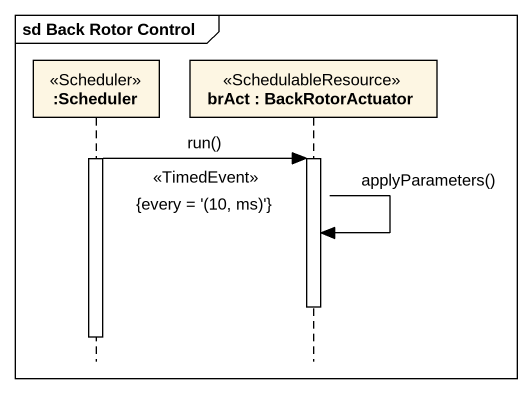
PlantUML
@startuml
mainframe sd Back Rotor Control
hide footbox
participant ":Scheduler" as Scheduler <<Scheduler>>
participant "brAct : BackRotorActuator" as brAct <<SchedulableResource>>

activate Scheduler
Scheduler -> brAct : run()\n<<TimedEvent>>\n{every = '(10, ms)'}
activate brAct
brAct -> brAct : applyParameters()
deactivate brAct
deactivate Scheduler
@enduml
